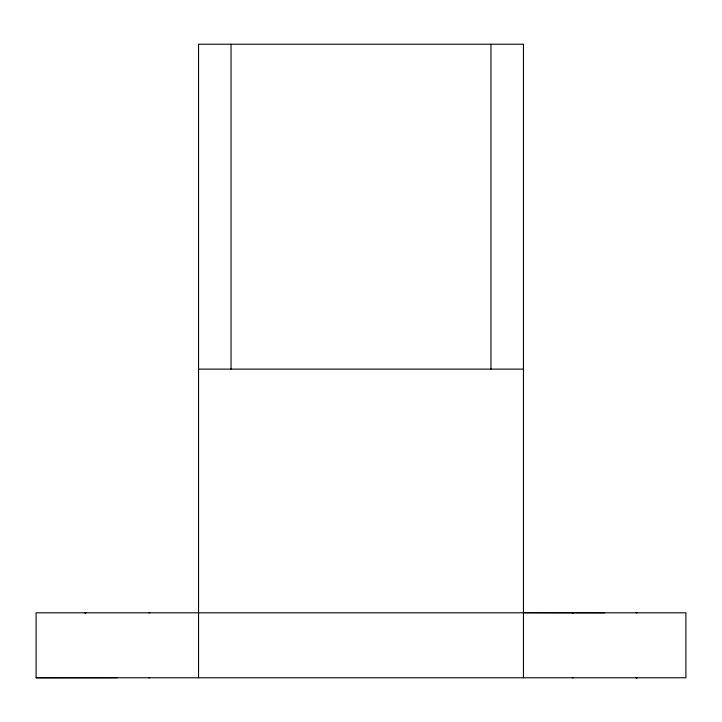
<?xml version="1.0" encoding="UTF-8"?>
<svg xmlns="http://www.w3.org/2000/svg" width="722" height="722" viewBox="0 0 722 722"><rect width="100%" height="100%" fill="white"/><g stroke="black" fill="none" stroke-linecap="round" stroke-linejoin="round"><path stroke-width="1.08" d="M198.55 369.123L523.45 369.123M148.705 612.798L149.815 612.798M572.185 612.798L573.295 612.798M636.055 612.798L637.165 612.798M36.1 677.778L685.9 677.778L685.9 612.798L36.1 612.798L36.1 677.778L117.325 677.732M148.714 677.732L149.815 677.732M572.185 677.741L573.295 677.741M523.45 612.68L604.675 612.798M523.45 677.778L523.45 44.222L198.55 44.222L198.55 677.778M490.96 44.222L490.96 369.123M231.04 44.222L231.04 369.123M85.945 612.798L84.835 612.798L85.945 612.798M637.165 677.732L636.064 677.732L637.165 677.732"/></g></svg>
